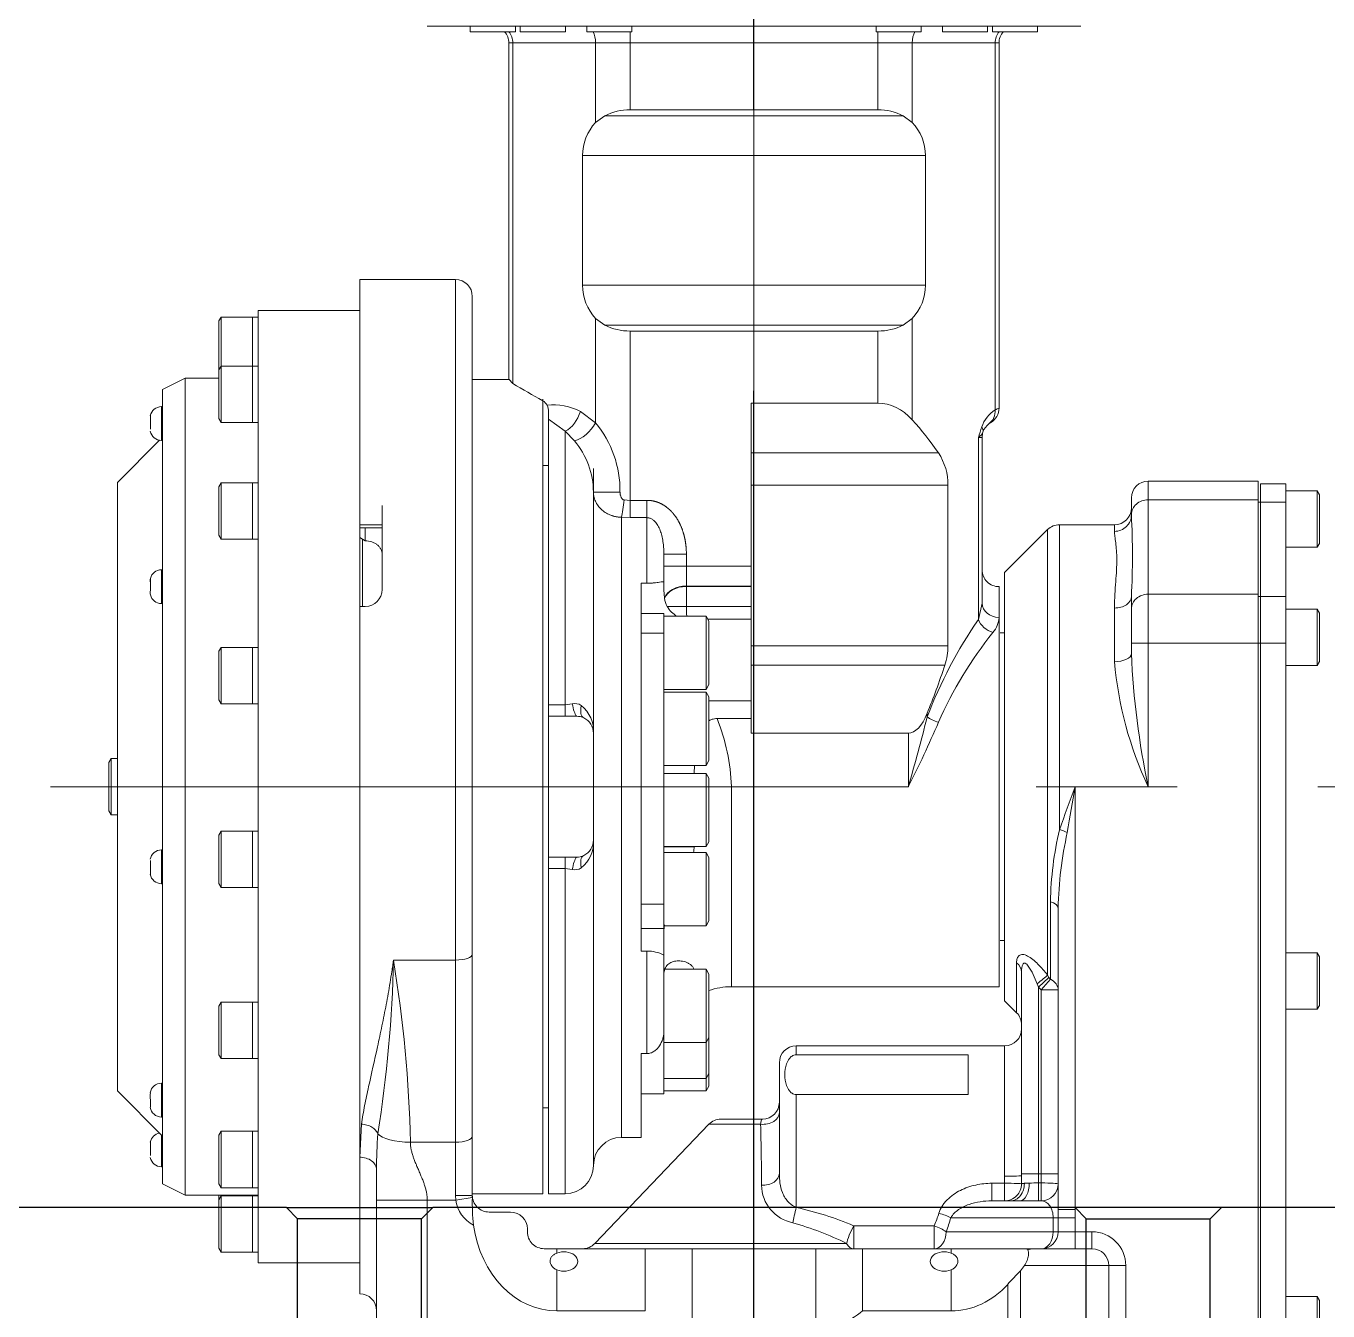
# Model space of a CAD drawing. Header units: millimetres. Extents: x 10462777 to 22643323, y 453826 to 1389191.
# Drawn here: x 11308978.7 to 11309209.8, y 583016 to 583244.1 of the extents above; entities that cross this region are included whole.
import ezdxf

# ---------------------------------------------------------------- set-up
doc = ezdxf.new("R2010")
doc.units = ezdxf.units.MM
doc.header["$LTSCALE"] = 200
doc.header["$MEASUREMENT"] = 0
for name, pattern in [('CENTER', [2, 1.25, -0.25, 0.25, -0.25]), ('CENTER2', [1.125, 0.75, -0.125, 0.125, -0.125]), ('PHANTOM', [2.5, 1.25, -0.25, 0.25, -0.25, 0.25, -0.25])]:
    doc.linetypes.add(name, pattern=pattern)
doc.layers.get('0').update_dxf_attribs({"linetype": 'CONTINUOUS'})
for name, color, linetype in [('1', 1, 'CENTER'), ('2', 2, 'CONTINUOUS'), ('DV1_DEFAULT', 7, 'CONTINUOUS')]:
    doc.layers.add(name, color=color, linetype=linetype)
doc.layers.add('LAYOUT', color=8, linetype='CONTINUOUS', lineweight=25)

# ---------------------------------------------------------------- blocks, each defined once
blk = doc.blocks.new('r710ic')
at = {"layer": 'DV1_DEFAULT', "color": 7, "linetype": 'CENTER2', "lineweight": 0}
blk.add_line((273207.37, 104107.73), (273207.37, 104363.5), dxfattribs=at)
at = {"layer": 'DV1_DEFAULT', "color": 7, "linetype": 'Continuous', "lineweight": 0}
for p, q in [((273155.56, 104333.03), (273154.87, 104332.63)), ((273154.87, 104332.63), (273154.87, 104327.03)), ((273154.87, 104332.63), (273164.87, 104332.63)), ((273164.18, 104333.03), (273155.56, 104333.03)), ((273164.87, 104332.63), (273164.18, 104333.03)), ((273164.87, 104327.03), (273164.87, 104332.63)), ((273176.56, 104333.03), (273175.87, 104332.63)), ((273175.87, 104332.63), (273185.87, 104332.63)), ((273175.87, 104332.63), (273175.87, 104327.03)), ((273175.87, 104332.63), (273185.87, 104332.63)), ((273185.18, 104333.03), (273176.56, 104333.03)), ((273185.87, 104332.63), (273185.18, 104333.03)), ((273185.87, 104327.03), (273185.87, 104332.63)), ((273237.56, 104333.03), (273236.87, 104332.63)), ((273236.87, 104332.63), (273246.87, 104332.63)), ((273236.87, 104332.63), (273236.87, 104327.03)), ((273236.87, 104332.63), (273246.87, 104332.63)), ((273246.18, 104333.03), (273237.56, 104333.03)), ((273246.87, 104332.63), (273246.18, 104333.03)), ((273246.87, 104327.03), (273246.87, 104332.63)), ((273298.56, 104333.03), (273297.87, 104332.63)), ((273297.87, 104332.63), (273307.87, 104332.63)), ((273297.87, 104332.63), (273297.87, 104327.03)), ((273297.87, 104332.63), (273307.87, 104332.63)), ((273307.18, 104333.03), (273298.56, 104333.03)), ((273156.9, 104327.03), (273153.62, 104327.03)), ((273153.62, 104327.03), (273153.62, 104322.53)), ((273156.9, 104327.03), (273156.9, 104322.53)), ((273173.64, 104327.03), (273156.9, 104327.03)), ((273173.64, 104327.03), (273173.64, 104322.53)), ((273181.87, 104327.03), (273173.64, 104327.03)), ((273181.87, 104327.03), (273181.87, 104322.53)), ((273301.87, 104327.03), (273181.87, 104327.03)), ((273156.9, 104322.53), (273153.62, 104322.53)), ((273156.9, 104322.53), (273153.62, 104322.53)), ((273173.64, 104322.53), (273156.9, 104322.53)), ((273173.64, 104322.53), (273156.9, 104322.53)), ((273156.9, 104322.53), (273156.9, 104322.13)), ((273181.87, 104322.53), (273173.64, 104322.53)), ((273181.87, 104322.53), (273173.64, 104322.53)), ((273173.64, 104322.53), (273173.64, 104322.13)), ((273301.87, 104322.53), (273181.87, 104322.53)), ((273301.87, 104322.53), (273181.87, 104322.53)), ((273181.87, 104322.53), (273181.87, 104322.13)), ((273156.46, 104322.13), (273153.12, 104322.13)), ((273153.12, 104322.13), (273153.12, 104302.63)), ((273156.46, 104302.63), (273156.46, 104322.13)), ((273173.21, 104322.13), (273156.46, 104322.13)), ((273173.21, 104302.63), (273173.21, 104322.13)), ((273181.87, 104322.13), (273173.21, 104322.13)), ((273181.87, 104302.63), (273181.87, 104322.13)), ((273301.87, 104322.13), (273181.87, 104322.13)), ((273156.46, 104302.63), (273153.12, 104302.63)), ((273156.46, 104302.63), (273173.21, 104302.63)), ((273173.21, 104302.63), (273181.87, 104302.63)), ((273181.87, 104302.63), (273207.37, 104302.63)), ((273181.87, 104302.63), (273181.87, 104299.63)), ((273207.37, 104289.63), (273207.37, 104302.63)), ((273159.06, 104299.63), (273156.12, 104299.63)), ((273159.13, 104299.63), (273159.06, 104299.63)), ((273175.81, 104299.63), (273173.62, 104299.63)), ((273181.87, 104299.63), (273175.81, 104299.63)), ((273183.75, 104299.63), (273181.87, 104299.63)), ((273292.37, 104298.63), (273301.87, 104298.63)), ((273292.37, 104298.63), (273292.37, 104295.63)), ((273160.87, 104296.63), (273160.87, 104286.87)), ((273162.06, 104296.63), (273160.87, 104296.63)), ((273185.18, 104296.63), (273175.66, 104296.63)), ((273292.37, 104295.63), (273309.87, 104295.63)), ((273292.37, 104295.63), (273292.37, 104280.68)), ((273286.37, 104289.62), (273286.37, 104292.63)), ((273286.37, 104292.63), (273289.37, 104292.63)), ((273289.37, 104282.16), (273289.37, 104292.63)), ((273072.37, 104174.63), (273072.37, 104290.63)), ((273207.37, 104289.63), (273282.44, 104289.63)), ((273282.44, 104289.63), (273283.87, 104289.62)), ((273282.44, 104289.63), (273282.44, 104286.63)), ((273283.87, 104289.62), (273286.37, 104289.62)), ((273283.87, 104289.62), (273283.87, 104286.63)), ((273286.37, 104286.63), (273286.37, 104289.62)), ((273286.37, 104289.62), (273289.37, 104289.62)), ((273215, 104286.87), (273160.87, 104286.87)), ((273282.44, 104286.63), (273228.92, 104286.63)), ((273243.43, 104286.63), (273243.43, 104283.63)), ((273276.07, 104286.63), (273276.07, 104283.63)), ((273283.87, 104286.63), (273282.44, 104286.63)), ((273286.37, 104286.63), (273283.87, 104286.63)), ((273283.87, 104286.63), (273283.87, 104285.75)), ((273283.87, 104285.75), (273283.87, 104267.57)), ((273286.37, 104285.75), (273283.87, 104285.75)), ((273286.37, 104285.75), (273286.37, 104286.63)), ((273286.37, 104266.75), (273286.37, 104285.75)), ((273240.81, 104284.75), (273161.75, 104284.75)), ((273161.75, 104284.75), (273169.37, 104277.13)), ((273241.56, 104285.25), (273227.8, 104285.25)), ((273240.81, 104284.75), (273241.22, 104285)), ((273241.22, 104285), (273241.56, 104285.25)), ((273242.95, 104283.13), (273241.22, 104285)), ((273243.43, 104283.63), (273241.56, 104285.25)), ((273243.43, 104283.63), (273242.95, 104283.13)), ((273276.07, 104283.63), (273243.43, 104283.63)), ((273277.7, 104283.63), (273276.07, 104283.63)), ((273276.07, 104283.13), (273276.07, 104283.63)), ((273280.87, 104283.63), (273277.7, 104283.63)), ((273277.7, 104283.13), (273277.7, 104283.63)), ((273280.87, 104279.83), (273280.87, 104283.63)), ((273073.37, 104282.98), (273072.37, 104282.98)), ((273073.37, 104282.98), (273073.37, 104274.98)), ((273242.95, 104283.13), (273242.36, 104282.88)), ((273242.95, 104283.13), (273276.07, 104283.13)), ((273276.07, 104283.13), (273276.07, 104280.13)), ((273276.07, 104283.13), (273277.7, 104283.13)), ((273280.87, 104283.13), (273277.7, 104283.13)), ((273289.37, 104280.81), (273289.37, 104282.16)), ((273238.61, 104279.25), (273247.49, 104279.25)), ((273276.07, 104280.13), (273240.27, 104280.13)), ((273245.37, 104277.13), (273247.49, 104279.25)), ((273276.44, 104280.13), (273276.07, 104280.13)), ((273276.44, 104280.13), (273277.87, 104280.13)), ((273280.87, 104279.83), (273280.87, 104278.12)), ((273289.37, 104267.63), (273289.37, 104280.81)), ((273293.3, 104279.92), (273292.37, 104280.68)), ((273293.3, 104279.92), (273309.87, 104279.92)), ((273169.37, 104277.13), (273245.37, 104277.13)), ((273180.07, 104277.13), (273180.07, 104276.33)), ((273234.67, 104276.33), (273234.67, 104277.13)), ((273253.37, 104277.13), (273253.37, 104240.13)), ((273253.37, 104277.13), (273276.49, 104277.13)), ((273277.75, 104277.13), (273276.49, 104277.13)), ((273277.75, 104274.85), (273277.75, 104277.13)), ((273280.87, 104277.13), (273277.75, 104277.13)), ((273280.87, 104274.85), (273280.87, 104278.12)), ((273309.87, 104277.68), (273295.7, 104277.68)), ((273072.37, 104274.98), (273073.37, 104274.98)), ((273073.37, 104274.11), (273072.37, 104274.11)), ((273073.37, 104274.11), (273073.37, 104266.11)), ((273075.37, 104276.13), (273140.17, 104276.13)), ((273075.37, 104276.13), (273075.37, 104275.43)), ((273140.48, 104275.43), (273075.37, 104275.43)), ((273075.37, 104275.43), (273075.37, 104260.73)), ((273142.77, 104274.63), (273142.93, 104274.39)), ((273177.33, 104276.13), (273171.87, 104276.13)), ((273177.33, 104276.13), (273242.87, 104276.13)), ((273242.87, 104228.62), (273242.87, 104276.13)), ((273280.87, 104274.85), (273277.75, 104274.85)), ((273145.37, 104273.13), (273145.37, 104272.46)), ((273145.37, 104273.13), (273174.79, 104273.13)), ((273177.68, 104272.46), (273145.37, 104272.46)), ((273177.68, 104272.46), (273174.79, 104273.13)), ((273254.97, 104240.13), (273254.97, 104270.63)), ((273262, 104270.63), (273254.97, 104270.63)), ((273262, 104270.63), (273262, 104240.13)), ((273153.87, 104267.06), (273182.37, 104267.06)), ((273153.87, 104267.06), (273153.87, 104232.13)), ((273182.37, 104267.06), (273182.37, 104232.13)), ((273289.37, 104267.63), (273290.15, 104267.63)), ((273289.37, 104251.92), (273289.37, 104267.63)), ((273293.12, 104267.63), (273300.42, 104267.63)), ((273300.42, 104267.63), (273300.42, 104251.92)), ((273072.37, 104266.11), (273073.37, 104266.11)), ((273148.13, 104265.37), (273148.13, 104232.13)), ((273185.79, 104266.52), (273185.79, 104232.13)), ((273118.37, 104263.05), (273095.37, 104263.05)), ((273095.37, 104263.05), (273095.37, 104202.2)), ((273118.37, 104263.05), (273118.37, 104202.2)), ((273194.35, 104263.37), (273194.98, 104263.37)), ((273285.29, 104250.33), (273285.29, 104264.62)), ((273285.29, 104264.62), (273289.37, 104264.62)), ((273073.37, 104262.32), (273072.37, 104262.32)), ((273073.37, 104262.32), (273073.37, 104254.32)), ((273075.37, 104260.73), (273075.37, 104254.62)), ((273075.37, 104260.73), (273089.48, 104260.73)), ((273089.48, 104260.73), (273088.3, 104259.13)), ((273124.26, 104260.73), (273142.27, 104260.73)), ((273125.44, 104259.13), (273124.26, 104260.73)), ((273088.3, 104259.13), (273088.3, 104206.13)), ((273125.44, 104259.13), (273125.44, 104206.13)), ((273197.87, 104260.03), (273197.87, 104232.13)), ((273207.37, 104260.03), (273197.87, 104260.03)), ((273207.37, 104228.63), (273207.37, 104260.03)), ((273072.37, 104254.32), (273073.37, 104254.32)), ((273075.37, 104254.62), (273073.37, 104254.62)), ((273075.37, 104254.62), (273075.37, 104210.63)), ((273087.23, 104254.62), (273075.37, 104254.62)), ((273087.23, 104254.62), (273087.23, 104210.63)), ((273126.51, 104210.63), (273126.51, 104254.62)), ((273139.29, 104254.62), (273126.51, 104254.62)), ((273139.29, 104254.62), (273139.29, 104232.13)), ((273289.37, 104251.92), (273300.42, 104251.92)), ((273289.37, 104243.63), (273289.37, 104251.92)), ((273285.29, 104250.33), (273289.37, 104250.33)), ((273288.44, 104204.38), (273288.44, 104249.07)), ((273289.37, 104243.63), (273303.47, 104243.63)), ((273289.37, 104221.63), (273289.37, 104243.63)), ((273254.97, 104240.13), (273253.37, 104240.13)), ((273262, 104240.13), (273282.04, 104240.13)), ((273276.04, 104237.13), (273256.37, 104237.13)), ((273242.87, 104232.63), (273266.37, 104232.63)), ((273266.37, 104226.77), (273266.37, 104234.13)), ((273267.29, 104233.81), (273267.29, 104224.61)), ((273168.23, 104232.13), (273139.29, 104232.13)), ((273168.23, 104220.63), (273168.23, 104232.13)), ((273171.76, 104232.13), (273168.23, 104232.13)), ((273171.76, 104220.63), (273171.76, 104232.13)), ((273171.83, 104232.13), (273171.76, 104232.13)), ((273175.37, 104232.13), (273171.83, 104232.13)), ((273171.83, 104220.63), (273171.83, 104232.13)), ((273175.37, 104220.63), (273175.37, 104232.13)), ((273177.66, 104232.13), (273175.37, 104232.13)), ((273177.66, 104224.44), (273177.66, 104232.13)), ((273177.66, 104232.13), (273192.12, 104232.13)), ((273192.12, 104224.63), (273192.12, 104232.13)), ((273192.12, 104232.13), (273195.29, 104232.13)), ((273195.29, 104232.13), (273195.29, 104226.07)), ((273197.87, 104232.13), (273195.29, 104232.13)), ((273207.37, 104224.62), (273207.37, 104228.63)), ((273207.37, 104228.63), (273242.87, 104228.63)), ((273177.98, 104224.63), (273177.12, 104224.13)), ((273177.12, 104224.13), (273190.12, 104224.13)), ((273177.12, 104224.13), (273177.12, 104216.63)), ((273189.25, 104224.63), (273177.98, 104224.63)), ((273190.12, 104224.13), (273189.25, 104224.63)), ((273190.12, 104216.63), (273190.12, 104224.13)), ((273191.45, 104224.63), (273190.59, 104224.13)), ((273190.59, 104224.13), (273203.59, 104224.13)), ((273190.59, 104224.13), (273190.59, 104216.63)), ((273202.72, 104224.63), (273191.45, 104224.63)), ((273203.59, 104224.13), (273202.72, 104224.63)), ((273203.59, 104216.63), (273203.59, 104224.13)), ((273205.87, 104224.63), (273205.01, 104224.13)), ((273205.01, 104224.13), (273218.01, 104224.13)), ((273205.01, 104224.13), (273205.01, 104216.63)), ((273217.14, 104224.63), (273205.87, 104224.63)), ((273218.01, 104224.13), (273217.14, 104224.63)), ((273218.01, 104216.63), (273218.01, 104224.13)), ((273219.91, 104224.63), (273219.05, 104224.13)), ((273219.05, 104224.13), (273232.05, 104224.13)), ((273219.05, 104224.13), (273219.05, 104216.63)), ((273231.18, 104224.63), (273219.91, 104224.63)), ((273232.05, 104224.13), (273231.18, 104224.63)), ((273232.05, 104216.63), (273232.05, 104224.13)), ((273240.64, 104224.63), (273239.78, 104224.13)), ((273239.78, 104224.13), (273252.78, 104224.13)), ((273239.78, 104224.13), (273239.78, 104216.63)), ((273251.91, 104224.63), (273240.64, 104224.63)), ((273248.37, 104224.13), (273261.37, 104224.13)), ((273258.3, 104224.63), (273251.91, 104224.63)), ((273252.78, 104224.13), (273251.91, 104224.63)), ((273252.78, 104224.13), (273259.17, 104224.13)), ((273252.78, 104216.63), (273252.78, 104224.13)), ((273259.17, 104224.13), (273258.3, 104224.63)), ((273260.5, 104224.63), (273258.3, 104224.63)), ((273259.17, 104216.63), (273259.17, 104224.13)), ((273261.37, 104224.13), (273260.5, 104224.63)), ((273261.37, 104216.63), (273261.37, 104224.13)), ((273267.29, 104224.61), (273288.44, 104204.38)), ((273218.02, 104216.63), (273218.02, 104221.99)), ((273289.37, 104221.63), (273303.47, 104221.63)), ((273289.37, 104213.34), (273289.37, 104221.63)), ((273166.08, 104216.63), (273166.08, 104220.63)), ((273166.08, 104220.63), (273168.23, 104220.63)), ((273168.23, 104216.63), (273168.23, 104220.63)), ((273168.23, 104220.63), (273171.76, 104220.63)), ((273171.76, 104220.63), (273171.83, 104220.63)), ((273171.83, 104220.63), (273175.37, 104220.63)), ((273175.37, 104217.23), (273175.37, 104220.63)), ((273166.08, 104216.63), (273171.06, 104216.63)), ((273172.52, 104216.63), (273171.06, 104216.63)), ((273173.88, 104216.76), (273172.52, 104216.63)), ((273173.94, 104216.76), (273173.88, 104216.76)), ((273176.62, 104216.63), (273176.62, 104212.63)), ((273180.12, 104216.63), (273176.62, 104216.63)), ((273180.12, 104212.63), (273180.12, 104216.63)), ((273180.12, 104216.63), (273228.22, 104216.63)), ((273228.22, 104212.63), (273228.22, 104216.63)), ((273232.55, 104216.63), (273228.22, 104216.63)), ((273232.55, 104212.63), (273232.55, 104216.63)), ((273237.28, 104216.63), (273233.09, 104216.63)), ((273237.26, 104216.63), (273250.85, 104216.63)), ((273252.01, 104216.63), (273250.85, 104216.63)), ((273261.87, 104216.63), (273252.01, 104216.63)), ((273261.87, 104212.63), (273261.87, 104216.63)), ((273159.62, 104213.63), (273156.55, 104213.63)), ((273156.55, 104210.63), (273156.55, 104213.63)), ((273171.27, 104213.63), (273159.62, 104213.63)), ((273159.62, 104213.63), (273159.62, 104210.63)), ((273171.27, 104212.63), (273171.27, 104213.63)), ((273171.27, 104212.63), (273236.54, 104212.63)), ((273254.74, 104213.63), (273236.54, 104213.63)), ((273236.54, 104213.63), (273236.54, 104212.63)), ((273254.74, 104212.63), (273254.74, 104213.63)), ((273269.62, 104212.63), (273254.74, 104212.63)), ((273269.62, 104209.13), (273269.62, 104212.63)), ((273289.37, 104197.63), (273289.37, 104213.34)), ((273289.37, 104213.34), (273300.42, 104213.34)), ((273300.42, 104213.34), (273300.42, 104197.63)), ((273073.37, 104210.93), (273072.37, 104210.93)), ((273073.37, 104210.93), (273073.37, 104202.93)), ((273075.37, 104210.63), (273073.37, 104210.63)), ((273075.37, 104210.63), (273075.37, 104204.52)), ((273075.37, 104210.63), (273087.23, 104210.63)), ((273126.51, 104210.63), (273156.55, 104210.63)), ((273156.48, 104209.56), (273156.55, 104210.63)), ((273159.62, 104210.63), (273156.55, 104210.63)), ((273159.62, 104210.63), (273159.55, 104209.13)), ((273155.07, 104204.13), (273155.07, 104208.84)), ((273269.62, 104209.13), (273159.55, 104209.13)), ((273088.3, 104206.13), (273089.48, 104204.52)), ((273124.26, 104204.52), (273125.44, 104206.13)), ((273072.37, 104202.93), (273073.37, 104202.93)), ((273075.37, 104204.52), (273075.37, 104189.82)), ((273089.48, 104204.52), (273075.37, 104204.52)), ((273142.78, 104204.52), (273124.26, 104204.52)), ((273140.76, 104201.81), (273142.78, 104204.52)), ((273197.87, 104204.13), (273150.87, 104204.13)), ((273155.07, 104204.13), (273197.87, 104204.13)), ((273197.87, 104204.13), (273216.87, 104204.13)), ((273274.62, 104204.13), (273216.87, 104204.13)), ((273263.87, 104204.13), (273216.87, 104204.13)), ((273118.37, 104202.2), (273095.37, 104202.2)), ((273146, 104200.77), (273144.26, 104199.13)), ((273192.82, 104199.13), (273192.68, 104200.38)), ((273194.87, 104199.13), (273194.87, 104201.13)), ((273219.87, 104201.13), (273219.87, 104199.13)), ((273222.06, 104200.38), (273221.91, 104199.13)), ((273073.37, 104199.15), (273072.37, 104199.15)), ((273073.37, 104199.15), (273073.37, 104191.15)), ((273144.26, 104199.13), (273142.17, 104196.13)), ((273144.26, 104199.13), (273192.82, 104199.13)), ((273192.82, 104199.13), (273194.87, 104199.13)), ((273192.82, 104196.13), (273192.82, 104199.13)), ((273194.87, 104196.13), (273194.87, 104199.13)), ((273219.87, 104199.13), (273219.87, 104196.13)), ((273221.91, 104199.13), (273219.87, 104199.13)), ((273221.91, 104199.13), (273221.91, 104196.13)), ((273279.62, 104199.13), (273221.91, 104199.13)), ((273279.62, 104196.13), (273279.62, 104199.13)), ((273142.17, 104196.13), (273140.87, 104196.13)), ((273142.17, 104196.13), (273192.82, 104196.13)), ((273150.37, 104196.13), (273150.37, 104195.13)), ((273194.87, 104196.13), (273192.82, 104196.13)), ((273219.87, 104196.13), (273194.87, 104196.13)), ((273221.91, 104196.13), (273219.87, 104196.13)), ((273279.62, 104196.13), (273221.91, 104196.13)), ((273264.37, 104195.13), (273264.37, 104196.13)), ((273289.37, 104197.63), (273290.16, 104197.63)), ((273289.37, 104195.4), (273289.37, 104197.63)), ((273293.12, 104197.63), (273300.42, 104197.63)), ((273279.62, 104195.13), (273138.61, 104195.13)), ((273279.62, 104182.63), (273279.62, 104195.13)), ((273072.37, 104191.15), (273073.37, 104191.15)), ((273285.87, 104192.4), (273286.37, 104192.4)), ((273073.37, 104190.27), (273072.37, 104190.27)), ((273073.37, 104190.27), (273073.37, 104182.27)), ((273075.37, 104189.82), (273135.82, 104189.82)), ((273075.37, 104189.82), (273075.37, 104189.13)), ((273135.06, 104189.13), (273075.37, 104189.13)), ((273135.06, 104189.13), (273133.87, 104189.13)), ((273135.82, 104189.82), (273135.06, 104189.13)), ((273135.12, 104189.18), (273135.12, 104182.63)), ((273282.87, 104189.4), (273282.87, 104185.63)), ((273072.37, 104182.27), (273073.37, 104182.27)), ((273237.12, 104182.63), (273120.37, 104182.63)), ((273135.12, 104182.63), (273134.87, 104182.63)), ((273237.12, 104182.63), (273269.44, 104182.63)), ((273269.44, 104182.63), (273279.87, 104182.63)), ((273279.87, 104182.63), (273279.62, 104182.63)), ((273279.87, 104182.63), (273279.91, 104182.63)), ((273279.91, 104182.63), (273280.3, 104182.63)), ((273280.3, 104182.63), (273280.73, 104179.69)), ((273238.15, 104179.63), (273117.37, 104179.63)), ((273117.37, 104179.63), (273117.37, 104162.63)), ((273270.47, 104179.63), (273238.15, 104179.63)), ((273238.15, 104168.63), (273238.15, 104179.63)), ((273270.47, 104171.63), (273270.47, 104179.63)), ((273279.95, 104179.63), (273270.47, 104179.63)), ((273280.73, 104179.69), (273279.95, 104179.63)), ((273280.73, 104174.63), (273280.73, 104179.69)), ((273280.73, 104165.63), (273280.73, 104174.63)), ((273280.73, 104174.63), (273309.87, 104174.63)), ((273172.37, 104166.63), (273157.44, 104166.63)), ((273160.9, 104166.63), (273160.9, 104162.63)), ((273161.45, 104162.63), (273161.45, 104166.63)), ((273280.73, 104165.63), (273275.33, 104165.63)), ((273309.87, 104165.63), (273280.73, 104165.63)), ((273163.74, 104163.63), (273161.45, 104163.63)), ((273163.13, 104162.63), (273163.74, 104163.63)), ((273175.37, 104163.13), (273163.44, 104163.13)), ((273175.37, 104162.63), (273175.37, 104163.63)), ((273150.76, 104162.63), (273117.37, 104162.63)), ((273122.87, 104162.63), (273122.87, 104144.63)), ((273155.04, 104162.63), (273150.76, 104162.63)), ((273156.51, 104162.63), (273155.04, 104162.63)), ((273175.37, 104162.63), (273156.51, 104162.63)), ((273177.37, 104162.63), (273175.37, 104162.63)), ((273177.37, 104162.63), (273273.14, 104162.63)), ((273273.14, 104162.63), (273267.24, 104162.96)), ((273297.37, 104162.63), (273273.14, 104162.63)), ((273291.87, 104144.63), (273291.87, 104162.63)), ((273291.87, 104144.63), (273122.87, 104144.63)), ((273124.01, 104144.63), (273124.01, 104143.63)), ((273132.71, 104144.63), (273132.71, 104143.63)), ((273142.71, 104143.63), (273142.71, 104144.63)), ((273153.45, 104144.63), (273153.45, 104143.63)), ((273163.45, 104143.63), (273163.45, 104144.63)), ((273182.64, 104144.63), (273182.64, 104143.63)), ((273192.64, 104143.63), (273192.64, 104144.63)), ((273215.25, 104144.63), (273215.25, 104143.63)), ((273225.25, 104143.63), (273225.25, 104144.63)), ((273245.64, 104144.63), (273245.64, 104143.63)), ((273255.64, 104143.63), (273255.64, 104144.63)), ((273268.54, 104144.63), (273268.54, 104143.63)), ((273278.54, 104143.63), (273278.54, 104144.63)), ((273279.87, 104131.63), (273279.87, 104144.63)), ((273280, 104144.63), (273280, 104143.63)), ((273290, 104143.63), (273290, 104144.63)), ((273124.01, 104143.63), (273132.71, 104143.63)), ((273132.71, 104143.63), (273124.01, 104143.63)), ((273124.01, 104143.63), (273124.01, 104138.03)), ((273132.71, 104143.63), (273142.71, 104143.63)), ((273142.71, 104143.63), (273132.71, 104143.63)), ((273132.71, 104143.63), (273132.71, 104138.03)), ((273142.71, 104138.03), (273142.71, 104143.63)), ((273153.45, 104143.63), (273163.45, 104143.63)), ((273153.45, 104143.63), (273153.45, 104138.03)), ((273163.45, 104143.63), (273153.45, 104143.63)), ((273163.45, 104138.03), (273163.45, 104143.63)), ((273182.64, 104143.63), (273192.64, 104143.63)), ((273192.64, 104143.63), (273182.64, 104143.63)), ((273182.64, 104143.63), (273182.64, 104138.03)), ((273192.64, 104138.03), (273192.64, 104143.63)), ((273215.25, 104143.63), (273225.25, 104143.63)), ((273225.25, 104143.63), (273215.25, 104143.63)), ((273215.25, 104143.63), (273215.25, 104138.03)), ((273225.25, 104138.03), (273225.25, 104143.63)), ((273245.64, 104143.63), (273255.64, 104143.63)), ((273255.64, 104143.63), (273245.64, 104143.63)), ((273245.64, 104143.63), (273245.64, 104138.03)), ((273255.64, 104138.03), (273255.64, 104143.63)), ((273268.54, 104143.63), (273278.54, 104143.63)), ((273278.54, 104143.63), (273268.54, 104143.63)), ((273268.54, 104143.63), (273268.54, 104138.03)), ((273278.54, 104138.03), (273278.54, 104143.63)), ((273279.87, 104143.63), (273280, 104143.63)), ((273280, 104143.63), (273279.87, 104143.63)), ((273280, 104143.63), (273290, 104143.63)), ((273290, 104143.63), (273280, 104143.63)), ((273280, 104143.63), (273280, 104138.03)), ((273290, 104138.03), (273290, 104143.63)), ((273124.01, 104138.03), (273124.7, 104137.63)), ((273134.01, 104138.03), (273124.01, 104138.03)), ((273124.7, 104137.63), (273133.32, 104137.63)), ((273132.71, 104138.03), (273133.4, 104137.63)), ((273142.71, 104138.03), (273132.71, 104138.03)), ((273133.32, 104137.63), (273133.36, 104137.65)), ((273133.4, 104137.63), (273142.01, 104137.63)), ((273134.87, 104137.63), (273134.87, 104131.63)), ((273142.01, 104137.63), (273142.71, 104138.03)), ((273153.45, 104138.03), (273154.14, 104137.63)), ((273163.45, 104138.03), (273153.45, 104138.03)), ((273154.14, 104137.63), (273162.75, 104137.63)), ((273162.75, 104137.63), (273163.45, 104138.03)), ((273182.64, 104138.03), (273183.34, 104137.63)), ((273192.64, 104138.03), (273182.64, 104138.03)), ((273183.34, 104137.63), (273191.95, 104137.63)), ((273191.95, 104137.63), (273192.64, 104138.03)), ((273215.25, 104138.03), (273215.95, 104137.63)), ((273225.25, 104138.03), (273215.25, 104138.03)), ((273215.95, 104137.63), (273224.56, 104137.63)), ((273224.56, 104137.63), (273225.25, 104138.03)), ((273245.64, 104138.03), (273246.33, 104137.63)), ((273255.64, 104138.03), (273245.64, 104138.03)), ((273246.33, 104137.63), (273254.94, 104137.63)), ((273254.94, 104137.63), (273255.64, 104138.03)), ((273268.54, 104138.03), (273269.23, 104137.63)), ((273278.54, 104138.03), (273268.54, 104138.03)), ((273269.23, 104137.63), (273277.84, 104137.63)), ((273277.84, 104137.63), (273278.54, 104138.03)), ((273280, 104138.03), (273279.87, 104138.03)), ((273279.87, 104137.63), (273280.69, 104137.63)), ((273280, 104138.03), (273280.69, 104137.63)), ((273290, 104138.03), (273280, 104138.03)), ((273280.69, 104137.63), (273289.3, 104137.63)), ((273289.3, 104137.63), (273290, 104138.03)), ((273279.87, 104131.63), (273134.87, 104131.63)), ((273134.87, 104131.63), (273136.87, 104127.63)), ((273277.87, 104127.63), (273279.87, 104131.63)), ((273277.87, 104127.63), (273136.87, 104127.63)), ((273139.92, 104127.63), (273139.92, 104127.43)), ((273145.92, 104127.43), (273139.92, 104127.43)), ((273145.89, 104127.1), (273153.37, 104119.63)), ((273145.92, 104127.43), (273145.92, 104127.63)), ((273168.86, 104127.63), (273168.86, 104127.43)), ((273174.86, 104127.43), (273168.86, 104127.43)), ((273174.86, 104127.43), (273174.86, 104127.63)), ((273218.59, 104127.63), (273218.59, 104127.43)), ((273224.59, 104127.43), (273218.59, 104127.43)), ((273224.59, 104127.43), (273224.59, 104127.63)), ((273260, 104127.63), (273260, 104127.43)), ((273266, 104127.43), (273260, 104127.43)), ((273261.37, 104119.63), (273269.37, 104127.63)), ((273266, 104127.43), (273266, 104127.63)), ((273274.82, 104127.43), (273269.17, 104127.43)), ((273274.82, 104127.43), (273274.82, 104127.63)), ((273141.47, 104125.49), (273142.47, 104125.49)), ((273141.57, 104125.49), (273141.47, 104125.49)), ((273142.47, 104125.49), (273143.93, 104125.49)), ((273170.37, 104125.49), (273171.05, 104125.49)), ((273171.05, 104125.49), (273172.54, 104125.49)), ((273220.5, 104125.49), (273221.92, 104125.49)), ((273221.92, 104125.49), (273223.02, 104125.49)), ((273223.02, 104125.49), (273222.92, 104125.49)), ((273261.71, 104125.49), (273261.68, 104125.49)), ((273262.93, 104125.49), (273264.26, 104125.49)), ((273270.36, 104125.49), (273271.37, 104125.49)), ((273270.46, 104125.49), (273270.36, 104125.49)), ((273271.37, 104125.49), (273272.82, 104125.49)), ((273261.37, 104119.63), (273153.37, 104119.63)), ((273202.37, 104119.63), (273202.37, 104118.53)), ((273212.37, 104118.53), (273212.37, 104119.63)), ((273202.37, 104118.53), (273203.06, 104118.13)), ((273212.37, 104118.53), (273202.37, 104118.53)), ((273203.06, 104118.13), (273211.68, 104118.13)), ((273211.68, 104118.13), (273212.37, 104118.53))]:
    blk.add_line(p, q, dxfattribs=at)
at = {"layer": 'DV1_DEFAULT', "color": 1, "linetype": 'CENTER2', "lineweight": 0}
for p, q in [((274132.55, 104232.63), (269847.55, 104232.63)), ((269950.18, 104232.63), (274235.19, 104232.63))]:
    blk.add_line(p, q, dxfattribs=at)
at = {"layer": 'DV1_DEFAULT', "color": 7, "linetype": 'Continuous', "lineweight": 0}
for centre, radius, start, end in [((273156.12, 104302.63), 3, 180, 270), ((273177.36, 104444.41), 144.93, 272.5256, 281.9501), ((273179.58, 104361.36), 64.98, 274.9417, 295.3188), ((273157.87, 104296.63), 3, 0, 90), ((273166.38, 104166.46), 133.36, 86.8872, 93.1128), ((273292.37, 104292.63), 6, 90, 180), ((273292.37, 104292.63), 3, 90, 180), ((273326.61, 104607.7), 339.68, 249.4493, 250.818), ((273314.03, 104893.5), 613.22, 259.98284, 260.7527), ((273230.19, 104353.53), 66.91, 257.3152, 268.9207), ((273163.87, 104286.87), 3, 180, 225), ((273228.97, 104345.82), 60.58, 256.6687, 268.8986), ((273277.87, 104283.63), 3, 0, 90), ((273331.8, 104283.06), 54.1, 179.9237, 181.669), ((273301.49, 104282.25), 23.78, 181.8621, 183.9278), ((273289.91, 104280.8), 0.543, 122.2194, 179.0103), ((273249.61, 104277.13), 3, 90, 135), ((273250.37, 104277.13), 3, 0, 90), ((273341.59, 104329.18), 68.98, 225.5706, 228.2907), ((273075.37, 104279.13), 3, 228.1897, 270), ((273140.17, 104273.13), 3, 30, 90), ((273149.14, 104279.75), 9.67, 201.9914, 206.5067), ((273145.53, 104278.75), 6.04, 213.3172, 250.5313), ((273145.37, 104276.13), 3, 215.5222, 252.0454), ((273168.87, 104276.13), 3, 270, 0), ((273177.03, 104271.53), 4.61, 49.9102, 86.2763), ((273225.27, 104331.66), 72.48, 231.3459, 246.1338), ((273165.22, 104336.85), 67.38, 251.2119, 252.8652), ((273145.37, 104276.13), 3, 252.0454, 270), ((273143.68, 104271.48), 1.95, 30.0987, 66.9957), ((273225.21, 104341.91), 84.16, 235.6133, 248.9444), ((273153.72, 104257.01), 10.06, 89.1336, 123.7162), ((273182.4, 104256.22), 10.84, 71.776, 90.1576), ((273276.87, 104242.01), 26.5, 68.9925, 74.6835), ((273119.07, 104086.19), 194.98, 63.0714, 66.7792), ((273095.33, 104254.54), 8.52, 89.7229, 133.3317), ((273118.41, 104254.53), 8.53, 46.686, 90.2594), ((273121.99, 103968.04), 304.22, 73.7005, 76.1179), ((273097.23, 104254.62), 10, 153.2391, 180), ((273116.51, 104254.62), 10, 0, 26.7609), ((273341.09, 104226.94), 60.5, 157.2618, 167.4122), ((273335.02, 104225.72), 52.1, 153.3733, 164.6315), ((273256.37, 104240.13), 3, 180, 270), ((273278, 104240.88), 6.91, 270.8988, 348.697), ((273263.37, 104234.13), 3, 0, 90), ((273280.73, 103693.49), 540.49, 90.278, 91.4249), ((273208.74, 104192.35), 36.31, 92.1712, 111.7576), ((273254.82, 104228.62), 11.95, 179.974, 199.6406), ((273269.37, 104226.77), 3, 180, 226.273), ((273175.34, 104243.71), 23.08, 270.0789, 274.4279), ((273173.19, 104221.16), 4.49, 298.9787, 331.0976), ((273173.73, 104219.82), 3.06, 273.7582, 302.222), ((273243.08, 104213.65), 6.54, 152.9109, 180.1759), ((273097.23, 104210.63), 10, 180, 206.7609), ((273116.51, 104210.63), 10, 333.2391, 0), ((273154.82, 104189.91), 18.93, 89.2573, 129.4874), ((273274.62, 104209.13), 5, 180, 270), ((273095.33, 104210.72), 8.52, 226.6683, 270.2771), ((273118.41, 104210.73), 8.53, 269.7406, 313.314), ((273155.1, 104190.14), 13.98, 90.1196, 130.5583), ((273197.47, 104198.33), 5.81, 86.0349, 141.1289), ((273197.87, 104201.13), 3, 154.7713, 180), ((273197.87, 104201.13), 3, 90, 154.7713), ((273217.27, 104198.33), 5.81, 38.8711, 93.9651), ((273216.87, 104201.13), 3, 25.2287, 90), ((273216.87, 104201.13), 3, 0, 25.2287), ((273274.62, 104199.13), 5, 0, 90), ((273286.37, 104202.21), 3, 0, 46.273), ((273150.03, 104197.03), 10.43, 152.7061, 186.2422), ((273194.72, 104200.86), 2.1, 148.0839, 193.3622), ((273220.04, 104200.87), 2.08, 346.3775, 32.1764), ((273140.62, 104194.1), 2.03, 117.9962, 149.5314), ((273140.72, 104193.69), 2.44, 86.5827, 115.6655), ((273286.37, 104195.4), 3, 270, 0), ((272998.28, 104272.22), 160.33, 329.0762, 331.2619), ((273285.87, 104189.4), 3, 90, 180), ((273075.37, 104186.13), 3, 90, 131.8103), ((273279.87, 104185.63), 3, 270, 0), ((273120.37, 104179.63), 3, 90, 180), ((273281.22, 104217.69), 35.07, 268.5047, 276.4875), ((273279.87, 104185.63), 6, 278.2534, 332.3184), ((273275.25, 103944.53), 227.15, 91.2062, 99.4004), ((273233.65, 103946.65), 222.02, 80.8467, 88.8379), ((273172.37, 104163.63), 3, 0, 90), ((273275.02, 104249.41), 83.78, 265.8556, 270.2115), ((273300.37, 104162.63), 3, 90, 180), ((273141.92, 104127.43), 2, 180, 259.6895), ((273143.92, 104127.43), 2, 280.32, 0), ((273170.86, 104127.43), 2, 180, 256.8542), ((273172.86, 104127.43), 2, 283.631, 0), ((273220.59, 104127.43), 2, 180, 260.5945), ((273222.59, 104127.43), 2, 279.4222, 0), ((273262, 104127.43), 2, 180, 261.4408), ((273264, 104127.43), 2, 278.5818, 0), ((273270.82, 104127.43), 2, 189.3523, 259.6895), ((273272.82, 104127.43), 2, 280.32, 0), ((273170.77, 104127.49), 2.04, 258.6827, 281.3173), ((273172.94, 104127.49), 2.04, 258.6827, 281.3173), ((273262.31, 104130.43), 4.98, 262.7617, 277.2383)]:
    blk.add_arc(centre, radius, start, end, dxfattribs=at)
for centre, major_axis, ratio, start_param, end_param in [((273159.06, 104302.63), (0, 3), 0.866025, 1.570796, 3.141593), ((273175.81, 104302.63), (0, 3), 0.866025, 1.570796, 3.141593), ((273159.13, 104296.63), (0, -3), 0.974423, 1.570796, 3.141593), ((273173.62, 104296.63), (0, -3), 0.681825, 1.570796, 3.141593), ((273183.75, 104296.63), (0, -3), 0.477213, 1.570796, 3.141593), ((273215.49, 104286.87), (0.92, 2.86), 0.156431, 1.117977, 1.621049), ((273228.92, 104283.63), (0, 3), 0.444024, 0, 0.999836), ((273243.43, 104283.63), (0, 3), 0.742887, 0, 0.999836), ((273277.87, 104283.63), (0, 3), 0.055245, 0, 1.570796), ((273283.87, 104283.63), (3, 0), 0.707107, 1.570796, 3.141593), ((273286.37, 104283.63), (-3, 0), 0.999182, 3.141593, 4.712389), ((273286.37, 104283.63), (-3, 0), 0.707107, 3.141593, 4.712389), ((273242.36, 104282.63), (-1.84, 2.37), 0.051248, 4.778235, 5.780636), ((273277.87, 104279.83), (3, 0), 0.549896, 0, 1.618424), ((273292.37, 104282.16), (-3, 0), 0.745356, 0, 0.413988), ((273240.27, 104277.13), (0, 3), 0.778773, 0, 0.785398), ((273276.44, 104277.13), (0, -3), 0.016199, 1.570796, 3.141593), ((273277.87, 104277.13), (0, 3), 0.037736, 0.007133, 1.570788), ((273277.87, 104278.12), (3, 0), 0.835158, 0, 1.603978), ((273277.87, 104277.13), (3, 0), 0.999975, 0, 1.57128), ((273282.11, 104267.63), (18.31, 0), 0.819152, 0, 0.734723), ((273075.37, 104278.23), (3, 0), 0.930556, 3.982661, 4.712389), ((273140.48, 104272.64), (2.44, 1.74), 0.900308, 0, 0.999563), ((273174.79, 104276.13), (0, -3), 0.846251, 0, 1.570796), ((273177.68, 104275.06), (-1.72, -2.46), 0.704334, 0.782105, 2.028691), ((273143.52, 104270.42), (0.92, 2.85), 0.493859, 0, 0.580685), ((273283.87, 104265.44), (0.79, 2.89), 0.255391, 0.820314, 1.640629), ((273291.64, 104266.38), (0, 2.46), 0.700208, 1.037424, 5.245761), ((273194.27, 104232.63), (-65.69, 0), 0.700208, 5.491094, 5.625921), ((273100.33, 104232.63), (126.38, 0), 0.36397, 0.731905, 0.828267), ((273194.98, 104265.37), (-1.06, -2.81), 0.303006, 0.895624, 1.684962), ((273276.87, 104239.89), (0, 26.5), 0.886792, 5.916535, 6.015862), ((273286.37, 104264.62), (-1.08, -2.8), 0.337461, 3.991427, 4.841261), ((273286.37, 104264.62), (-3, 0), 0.707107, 3.141593, 4.712389), ((273075.37, 104262.57), (3, 0), 0.610953, 3.141593, 3.273903), ((273184.13, 104260.03), (13.74, 0), 0.36397, 0, 0.731905), ((273075.37, 104262.57), (3, 0), 0.610953, 3.982661, 4.712389), ((273153.57, 104254.62), (14.28, 0), 0.700208, 2.484329, 3.141593), ((273285.16, 104243.63), (18.31, 0), 0.819152, 0, 0.585718), ((273286.37, 104250.33), (-2.73, 1.25), 0.158063, 1.238875, 2.504087), ((273286.37, 104250.33), (3, 0), 0.581871, 5.475569, 6.283185), ((273282.71, 104240.13), (-2.92, 0.69), 0.052107, 1.354796, 2.373224), ((273265.22, 104234.13), (0, 3), 0.695167, 4.605817, 6.283185), ((273276.04, 104234.13), (0, 3), 0.692187, 4.659586, 6.283185), ((273174.59, 104220.63), (0, -4), 0.707107, 4.712389, 6.027813), ((273174.66, 104220.63), (0, -4), 0.707107, 4.712389, 6.023777), ((273156.48, 104209.13), (3.98, -0.36), 0.107119, 0.699701, 1.580455), ((273075.37, 104202.69), (3, 0), 0.610953, 3.009282, 3.141593), ((273075.37, 104202.69), (3, 0), 0.610953, 1.570796, 2.300524), ((273142.78, 104202.08), (3, -2.64), 0.50125, 0.607071, 1.986328), ((273192.44, 104203.69), (2.71, -1.28), 0.483429, 5.11644, 6.283185), ((273222.3, 104203.69), (2.71, 1.28), 0.483429, 3.141593, 4.308338), ((273140.76, 104199.13), (3.57, -1.8), 0.627675, 0.675538, 1.87659), ((273192.09, 104201.13), (2.98, 0.35), 0.274963, 4.880317, 5.883488), ((273222.65, 104201.13), (-2.98, 0.35), 0.274963, 0.399698, 1.402869), ((273291.64, 104198.88), (0, -2.46), 0.700208, 1.037424, 5.245761), ((273282.11, 104197.63), (18.31, 0), 0.819152, 4.880973, 6.283185), ((273075.37, 104187.03), (3, 0), 0.930556, 1.570796, 2.300524), ((273237.12, 104179.63), (0, 3), 0.34202, 4.712389, 6.283185), ((273269.44, 104179.63), (0, 3), 0.34202, 4.712389, 6.283185), ((273279.87, 104179.63), (0, 3), 0.0261, 4.712389, 6.283185), ((273268.42, 104171.63), (0, -6), 0.34202, 0.270706, 1.570796)]:
    blk.add_ellipse(centre, major_axis=major_axis, ratio=ratio, start_param=start_param, end_param=end_param, dxfattribs=at)
for points, degree, knots in [([(273175.66, 104296.63), (273174.81, 104296.63), (273174, 104296.66), (273172.44, 104296.75), (273171.69, 104296.8), (273170.26, 104296.9), (273169.57, 104296.95), (273168.27, 104297.02), (273167.65, 104297.03), (273166.5, 104297.03), (273165.97, 104297.01), (273164.97, 104296.95), (273164.52, 104296.9), (273163.68, 104296.8), (273163.3, 104296.75), (273162.62, 104296.66), (273162.32, 104296.63), (273162.06, 104296.63)], 3, [0, 0, 0, 0, 0.125, 0.125, 0.25, 0.25, 0.375, 0.375, 0.5, 0.5, 0.625, 0.625, 0.75, 0.75, 0.875, 0.875, 1, 1, 1, 1]), ([(273238.61, 104279.25), (273238.34, 104279.25), (273238.08, 104279.28), (273237.75, 104279.39), (273237.65, 104279.44), (273237.47, 104279.56), (273237.39, 104279.63), (273237.26, 104279.79), (273237.22, 104279.89), (273237.16, 104280.11), (273237.15, 104280.23), (273237.16, 104280.48), (273237.19, 104280.62), (273237.28, 104280.91), (273237.35, 104281.06), (273237.59, 104281.52), (273237.8, 104281.83), (273238.3, 104282.45), (273238.57, 104282.75), (273239.16, 104283.34), (273239.48, 104283.63), (273240.13, 104284.2), (273240.46, 104284.48), (273240.81, 104284.75)], 3, [0, 0, 0, 0, 0.125, 0.125, 0.1875, 0.1875, 0.25, 0.25, 0.3125, 0.3125, 0.375, 0.375, 0.4375, 0.4375, 0.5, 0.5, 0.625, 0.625, 0.75, 0.75, 0.875, 0.875, 1, 1, 1, 1]), ([(273242.36, 104282.88), (273241.8, 104282.66), (273241.25, 104282.43), (273240.18, 104281.93), (273239.65, 104281.66), (273238.98, 104281.16), (273238.78, 104280.98), (273238.64, 104280.61), (273238.74, 104280.45), (273239.23, 104280.16), (273239.75, 104280.13), (273240.27, 104280.13)], 3, [0, 0, 0, 0, 0.25, 0.25, 0.5, 0.5, 0.625, 0.625, 0.75, 0.75, 1, 1, 1, 1]), ([(273292.37, 104280.68), (273292.24, 104280.76), (273292.1, 104280.84), (273291.8, 104280.99), (273291.64, 104281.06), (273291.32, 104281.18), (273291.16, 104281.23), (273290.86, 104281.3), (273290.71, 104281.33), (273290.45, 104281.37), (273290.34, 104281.38), (273290.13, 104281.39), (273290.04, 104281.39), (273289.8, 104281.36), (273289.7, 104281.31), (273289.62, 104281.26)], 3, [0, 0, 0, 0, 0.125, 0.125, 0.25, 0.25, 0.375, 0.375, 0.5, 0.5, 0.625, 0.625, 0.75, 0.75, 1, 1, 1, 1]), ([(273277.87, 104280.13), (273277.85, 104280.13), (273277.83, 104280.17), (273277.8, 104280.3), (273277.8, 104280.35), (273277.78, 104280.47), (273277.78, 104280.54), (273277.77, 104280.62)], 3, [0, 0, 0, 0, 0.5, 0.5, 0.75, 0.75, 1, 1, 1, 1]), ([(273283.08, 104265.44), (273282.62, 104265.58), (273282.2, 104265.79), (273281.6, 104266.17), (273281.4, 104266.31), (273281.03, 104266.61), (273280.85, 104266.77), (273280.34, 104267.28), (273280.04, 104267.64), (273279.48, 104268.43), (273279.23, 104268.85), (273278.8, 104269.7), (273278.62, 104270.14), (273278.3, 104271.05), (273278.17, 104271.52), (273277.86, 104272.93), (273277.75, 104273.88), (273277.75, 104274.85)], 3, [0, 0, 0, 0, 0.125, 0.125, 0.1875, 0.1875, 0.25, 0.25, 0.375, 0.375, 0.5, 0.5, 0.625, 0.625, 0.75, 0.75, 1, 1, 1, 1]), ([(273280.87, 104274.85), (273280.87, 104274.16), (273280.92, 104273.47), (273281.13, 104272.12), (273281.29, 104271.45), (273281.64, 104270.48), (273281.77, 104270.16), (273282.07, 104269.54), (273282.24, 104269.24), (273282.63, 104268.68), (273282.84, 104268.41), (273283.32, 104267.94), (273283.57, 104267.73), (273283.87, 104267.57)], 3, [0, 0, 0, 0, 0.25, 0.25, 0.5, 0.5, 0.625, 0.625, 0.75, 0.75, 0.875, 0.875, 1, 1, 1, 1]), ([(273293.12, 104267.63), (273293.04, 104267.83), (273292.93, 104268), (273292.7, 104268.3), (273292.57, 104268.43), (273292.3, 104268.63), (273292.16, 104268.71), (273291.88, 104268.81), (273291.74, 104268.83), (273291.45, 104268.84), (273291.31, 104268.82), (273291.04, 104268.72), (273290.91, 104268.64), (273290.66, 104268.44), (273290.55, 104268.32), (273290.34, 104268.01), (273290.24, 104267.83), (273290.15, 104267.63)], 3, [0, 0, 0, 0, 0.125, 0.125, 0.25, 0.25, 0.375, 0.375, 0.5, 0.5, 0.625, 0.625, 0.75, 0.75, 0.875, 0.875, 1, 1, 1, 1]), ([(273262, 104240.13), (273262, 104239.84), (273261.9, 104239.59), (273261.66, 104239.2), (273261.51, 104239.05), (273261.07, 104238.69), (273260.75, 104238.53), (273259.79, 104238.19), (273259.14, 104238.12), (273257.83, 104238.12), (273257.18, 104238.19), (273256.22, 104238.53), (273255.9, 104238.68), (273255.45, 104239.05), (273255.31, 104239.2), (273255.07, 104239.58), (273254.97, 104239.84), (273254.97, 104240.13)], 3, [0, 0, 0, 0, 0.0625, 0.0625, 0.125, 0.125, 0.25, 0.25, 0.5, 0.5, 0.75, 0.75, 0.875, 0.875, 0.9375, 0.9375, 1, 1, 1, 1]), ([(273276.04, 104237.13), (273276.61, 104237.13), (273277.17, 104237.16), (273278.3, 104237.33), (273278.85, 104237.46), (273279.67, 104237.78), (273279.94, 104237.91), (273280.32, 104238.14), (273280.45, 104238.23), (273280.7, 104238.41), (273280.82, 104238.5), (273281.17, 104238.81), (273281.38, 104239.04), (273281.66, 104239.42), (273281.75, 104239.56), (273281.91, 104239.84), (273281.98, 104239.98), (273282.04, 104240.13)], 3, [0, 0, 0, 0, 0.25, 0.25, 0.5, 0.5, 0.625, 0.625, 0.6875, 0.6875, 0.75, 0.75, 0.875, 0.875, 0.9375, 0.9375, 1, 1, 1, 1]), ([(273267.29, 104233.81), (273267.14, 104233.82), (273267.01, 104233.84), (273266.78, 104233.87), (273266.68, 104233.89), (273266.52, 104233.94), (273266.46, 104233.97), (273266.39, 104234.04), (273266.37, 104234.08), (273266.37, 104234.13)], 3, [0, 0, 0, 0, 0.25, 0.25, 0.5, 0.5, 0.75, 0.75, 1, 1, 1, 1]), ([(273195.68, 104224.63), (273195.64, 104224.68), (273195.61, 104224.73), (273195.52, 104224.92), (273195.46, 104225.05), (273195.37, 104225.33), (273195.34, 104225.48), (273195.3, 104225.77), (273195.29, 104225.92), (273195.29, 104226.07)], 3, [0.8930785, 0.8930785, 0.8930785, 0.8930785, 0.90625, 0.90625, 0.9375, 0.9375, 0.96875, 0.96875, 1, 1, 1, 1]), ([(273205, 104222.02), (273204.63, 104222.03), (273204.25, 104222.04), (273203.78, 104222.06), (273203.68, 104222.07), (273203.58, 104222.07)], 3, [0.1688031, 0.1688031, 0.1688031, 0.1688031, 0.25, 0.25, 0.2708745, 0.2708745, 0.2708745, 0.2708745]), ([(273239.72, 104221.93), (273239.55, 104221.88), (273239.4, 104221.79), (273239.14, 104221.59), (273239.03, 104221.47), (273238.83, 104221.21), (273238.74, 104221.07), (273238.52, 104220.62), (273238.42, 104220.3), (273238.32, 104219.8), (273238.3, 104219.63), (273238.28, 104219.3), (273238.28, 104219.14), (273238.31, 104218.66), (273238.38, 104218.35), (273238.54, 104217.93), (273238.61, 104217.8), (273238.76, 104217.54), (273238.85, 104217.43), (273239.16, 104217.11), (273239.41, 104216.93), (273239.87, 104216.75), (273240.04, 104216.71), (273240.4, 104216.64), (273240.59, 104216.63), (273240.79, 104216.63)], 3, [0.0557592, 0.0557592, 0.0557592, 0.0557592, 0.125, 0.125, 0.1875, 0.1875, 0.25, 0.25, 0.375, 0.375, 0.4375, 0.4375, 0.5, 0.5, 0.625, 0.625, 0.6875, 0.6875, 0.75, 0.75, 0.875, 0.875, 0.9375, 0.9375, 0.9999959, 0.9999959, 0.9999959, 0.9999959]), ([(273156.55, 104213.63), (273156.55, 104214.46), (273156.8, 104215.27), (273157.04, 104216.04), (273157.5, 104216.74), (273157.92, 104217.38), (273158.5, 104217.94), (273159.04, 104218.46), (273159.7, 104218.9), (273160.96, 104219.72), (273162.56, 104220.16), (273163.35, 104220.38), (273164.21, 104220.5), (273165.13, 104220.63), (273166.08, 104220.63)], 2, [0, 0, 0, 0.125, 0.125, 0.25, 0.25, 0.375, 0.375, 0.5, 0.5, 0.75, 0.75, 0.875, 0.875, 1, 1, 1]), ([(273166.08, 104216.63), (273165.95, 104216.63), (273165.69, 104216.63), (273165.3, 104216.61), (273164.93, 104216.59), (273164.58, 104216.56), (273164.24, 104216.52), (273163.91, 104216.48), (273163.35, 104216.39), (273162.59, 104216.22), (273161.81, 104215.96), (273161.24, 104215.69), (273160.85, 104215.47), (273160.51, 104215.23), (273160.25, 104214.99), (273160.04, 104214.76), (273159.89, 104214.54), (273159.77, 104214.32), (273159.68, 104214.09), (273159.63, 104213.86), (273159.62, 104213.71), (273159.62, 104213.63)], 3, [0, 0, 0, 0, 0.052685, 0.103466, 0.152332, 0.199273, 0.244282, 0.287349, 0.328469, 0.468728, 0.591047, 0.653979, 0.711861, 0.76489, 0.813343, 0.848843, 0.882093, 0.913413, 0.94319, 0.971881, 1, 1, 1, 1]), ([(273171.27, 104213.63), (273171.27, 104213.86), (273171.26, 104214.08), (273171.24, 104214.4), (273171.24, 104214.51), (273171.22, 104214.71), (273171.21, 104214.81), (273171.18, 104215.09), (273171.16, 104215.27), (273171.12, 104215.58), (273171.1, 104215.72), (273171.05, 104216.1), (273171.02, 104216.29), (273171.01, 104216.49), (273171.01, 104216.54), (273171.03, 104216.61), (273171.04, 104216.63), (273171.06, 104216.63)], 3, [0, 0, 0, 0, 0.125, 0.125, 0.1875, 0.1875, 0.25, 0.25, 0.375, 0.375, 0.5, 0.5, 0.75, 0.75, 0.875, 0.875, 1, 1, 1, 1]), ([(273254.74, 104213.63), (273254.74, 104213.86), (273254.71, 104214.08), (273254.6, 104214.4), (273254.56, 104214.51), (273254.46, 104214.71), (273254.4, 104214.81), (273254.22, 104215.09), (273254.07, 104215.27), (273253.74, 104215.58), (273253.57, 104215.72), (273253.01, 104216.1), (273252.6, 104216.29), (273251.95, 104216.49), (273251.73, 104216.54), (273251.29, 104216.61), (273251.07, 104216.63), (273250.85, 104216.63)], 3, [0, 0, 0, 0, 0.125, 0.125, 0.1875, 0.1875, 0.25, 0.25, 0.375, 0.375, 0.5, 0.5, 0.75, 0.75, 0.875, 0.875, 1, 1, 1, 1]), ([(273155.07, 104208.84), (273155.11, 104208.85), (273155.21, 104208.85), (273155.34, 104208.86), (273155.48, 104208.88), (273155.72, 104208.93), (273155.97, 104209.02), (273156.21, 104209.16), (273156.33, 104209.27), (273156.41, 104209.37), (273156.46, 104209.46), (273156.47, 104209.53), (273156.48, 104209.56)], 3, [0, 0, 0, 0, 0.0826, 0.164615, 0.24634, 0.328076, 0.595351, 0.713671, 0.81877, 0.884167, 0.943747, 1, 1, 1, 1]), ([(273159.55, 104209.13), (273159.55, 104209.06), (273159.55, 104208.92), (273159.53, 104208.71), (273159.51, 104208.5), (273159.48, 104208.29), (273159.44, 104208.07), (273159.39, 104207.86), (273159.33, 104207.65), (273159.27, 104207.45), (273159.12, 104207.03), (273158.82, 104206.4), (273158.32, 104205.68), (273157.67, 104205.05), (273157.06, 104204.64), (273156.49, 104204.39), (273156.1, 104204.26), (273155.73, 104204.18), (273155.4, 104204.14), (273155.18, 104204.13), (273155.07, 104204.13)], 3, [0, 0, 0, 0, 0.026466, 0.053117, 0.079954, 0.10698, 0.134194, 0.161599, 0.189196, 0.216987, 0.244972, 0.359537, 0.483637, 0.591901, 0.724371, 0.789453, 0.854558, 0.903628, 0.952108, 1, 1, 1, 1]), ([(273290.16, 104197.63), (273290.24, 104197.43), (273290.33, 104197.25), (273290.55, 104196.94), (273290.66, 104196.81), (273290.91, 104196.61), (273291.04, 104196.54), (273291.31, 104196.44), (273291.45, 104196.42), (273291.74, 104196.42), (273291.88, 104196.45), (273292.16, 104196.55), (273292.3, 104196.63), (273292.57, 104196.83), (273292.7, 104196.95), (273292.93, 104197.25), (273293.04, 104197.43), (273293.12, 104197.63)], 3, [0, 0, 0, 0, 0.125, 0.125, 0.25, 0.25, 0.375, 0.375, 0.5, 0.5, 0.625, 0.625, 0.75, 0.75, 0.875, 0.875, 1, 1, 1, 1]), ([(273270.47, 104171.63), (273270.55, 104171.63), (273270.71, 104171.63), (273270.95, 104171.65), (273271.2, 104171.67), (273271.45, 104171.71), (273271.83, 104171.78), (273272.33, 104171.9), (273272.95, 104172.09), (273273.59, 104172.32), (273274.19, 104172.56), (273274.84, 104172.83), (273275.52, 104173.13), (273276.2, 104173.42), (273276.86, 104173.7), (273277.47, 104173.94), (273278.13, 104174.17), (273278.77, 104174.36), (273279.36, 104174.49), (273279.86, 104174.57), (273280.3, 104174.62), (273280.59, 104174.63), (273280.73, 104174.63)], 3, [0, 0, 0, 0, 0.022961, 0.046415, 0.070396, 0.094938, 0.120071, 0.179186, 0.243414, 0.303039, 0.370545, 0.424348, 0.500006, 0.575662, 0.629468, 0.69697, 0.756598, 0.820822, 0.879942, 0.921494, 0.961463, 1, 1, 1, 1]), ([(273267.24, 104162.96), (273266.17, 104163.11), (273265.08, 104163.3), (273262.87, 104163.73), (273261.75, 104163.97), (273258.32, 104164.72), (273255.97, 104165.26), (273252.32, 104166.07), (273251.08, 104166.33), (273248.58, 104166.85), (273247.32, 104167.1), (273244.76, 104167.58), (273243.46, 104167.81), (273241.49, 104168.14), (273240.82, 104168.24), (273239.83, 104168.39), (273239.49, 104168.44), (273238.82, 104168.54), (273238.48, 104168.58), (273238.15, 104168.63)], 3, [0, 0, 0, 0, 0.125, 0.125, 0.25, 0.25, 0.5, 0.5, 0.625, 0.625, 0.75, 0.75, 0.875, 0.875, 0.9375, 0.9375, 0.96875, 0.96875, 1, 1, 1, 1]), ([(273166.17, 104166.63), (273166.01, 104166.63), (273165.85, 104166.61), (273165.53, 104166.53), (273165.38, 104166.48), (273165.08, 104166.33), (273164.94, 104166.23), (273164.68, 104166.02), (273164.55, 104165.89), (273164.33, 104165.61), (273164.23, 104165.46), (273164.05, 104165.13), (273163.98, 104164.96), (273163.8, 104164.42), (273163.74, 104164.02), (273163.74, 104163.63)], 3, [0, 0, 0, 0, 0.125, 0.125, 0.25, 0.25, 0.375, 0.375, 0.5, 0.5, 0.625, 0.625, 0.75, 0.75, 1, 1, 1, 1]), ([(273268.97, 104165.85), (273268.75, 104165.77), (273268.53, 104165.63), (273268.14, 104165.27), (273267.96, 104165.04), (273267.65, 104164.53), (273267.52, 104164.23), (273267.33, 104163.61), (273267.27, 104163.28), (273267.24, 104162.96)], 3, [0, 0, 0, 0, 0.25, 0.25, 0.5, 0.5, 0.75, 0.75, 1, 1, 1, 1]), ([(273275.33, 104165.63), (273275.04, 104165.63), (273274.76, 104165.55), (273274.23, 104165.25), (273273.98, 104165.03), (273273.58, 104164.47), (273273.41, 104164.14), (273273.19, 104163.41), (273273.14, 104163.02), (273273.14, 104162.63)], 3, [0, 0, 0, 0, 0.25, 0.25, 0.5, 0.5, 0.75, 0.75, 1, 1, 1, 1])]:
    blk.add_open_spline(points, degree=degree, knots=knots, dxfattribs=at)
for points in [[(273219.05, 104221.92), (273218.71, 104221.97), (273218.36, 104221.99), (273218.02, 104221.99)], [(273233.09, 104216.63), (273232.7, 104216.63), (273232.3, 104216.67), (273231.89, 104216.73)]]:
    blk.add_open_spline(points, degree=3, dxfattribs=at)
at = {"layer": 'DV1_DEFAULT', "color": 7, "linetype": 'CENTER2', "lineweight": 0}
for points in [[(273233.09, 104216.63), (273233.09, 104216.63), (273233.09, 104216.63), (273233.09, 104216.63)], [(273240.79, 104216.63), (273240.79, 104216.63), (273240.79, 104216.63), (273240.79, 104216.63)]]:
    blk.add_open_spline(points, degree=3, dxfattribs=at)
at = {"layer": 'LAYOUT', "color": 3}
blk.add_circle((272041.37, 104232.63), 2050.12, dxfattribs=at)
blk = doc.blocks.new('A$C7DA30AB0')
at = {"layer": 'LAYOUT', "color": 6, "linetype": 'PHANTOM'}
blk.add_circle((3030.45, 3025.99, 0), 2693.02, dxfattribs=at)

msp = doc.modelspace()

# ---------------------------------------------------------------- linework, layer by layer
at = {"layer": '1', "color": 23, "linetype": 'CENTER'}
msp.add_line((11309107.87228, 579329.36568, 0), (11309107.87228, 587294.33381, 0), dxfattribs=at)
at = {"layer": '2', "color": 124, "linetype": 'Continuous'}
for p, q in [((11309024.87111, 583034.4183, 0), (11308910.86949, 583034.4183, 0)), ((11309026.87113, 583032.41828, 0), (11309024.87111, 583034.4183, 0)), ((11309024.87111, 583034.4183, 0), (11309050.87147, 583034.4183, 0)), ((11309050.87147, 583034.4183, 0), (11309048.87145, 583032.41828, 0)), ((11309164.87309, 583034.4183, 0), (11309050.87147, 583034.4183, 0)), ((11309166.87312, 583032.41828, 0), (11309164.87309, 583034.4183, 0)), ((11309190.87346, 583034.4183, 0), (11309164.87309, 583034.4183, 0)), ((11309190.87346, 583034.4183, 0), (11309188.87343, 583032.41828, 0)), ((11309304.87508, 583034.4183, 0), (11309190.87346, 583034.4183, 0)), ((11309026.87113, 583011.91798, 0), (11309026.87113, 583032.41828, 0)), ((11309048.87145, 583032.41828, 0), (11309026.87113, 583032.41828, 0)), ((11309048.87145, 583012.41799, 0), (11309048.87145, 583032.41828, 0)), ((11309166.87312, 583011.91798, 0), (11309166.87312, 583032.41828, 0)), ((11309166.87312, 583032.41828, 0), (11309188.87343, 583032.41828, 0)), ((11309188.87343, 583012.41799, 0), (11309188.87343, 583032.41828, 0))]:
    msp.add_line(p, q, dxfattribs=at)

# ---------------------------------------------------------------- block references
at = {"ltscale": 10}
msp.add_blockref('A$C7DA30AB0', (11303684.4077, 580408.4363, 0), dxfattribs=at)
at = {"layer": 'LAYOUT', "color": 2, "rotation": 270}
msp.add_blockref('r710ic', (11204875.24796, 856316.46559, 0), dxfattribs=at)

doc.saveas('drawing.dxf')
